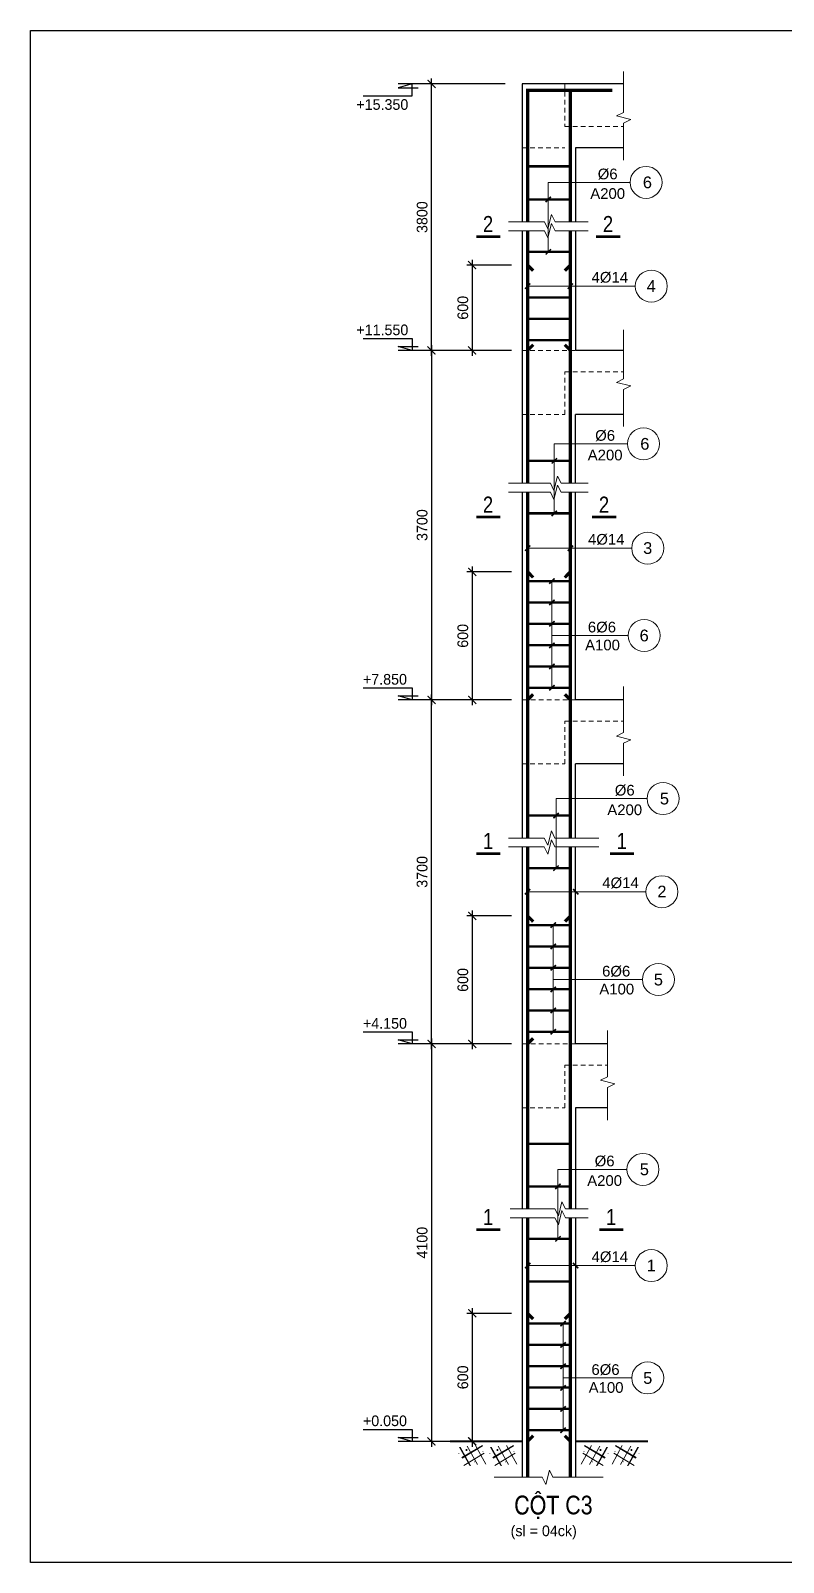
# Model space of a CAD drawing. Header units: millimetres. Extents: x -559287 to -299624, y 2351330 to 2655682.
# Drawn here: x -512829 to -498721, y 2557020 to 2585739 of the extents above; entities that cross this region are included whole.
import ezdxf
from ezdxf.enums import TextEntityAlignment as Align

# ---------------------------------------------------------------- set-up
doc = ezdxf.new("R2010")
doc.units = ezdxf.units.MM
doc.header["$LTSCALE"] = 10
doc.linetypes.add('HIDDEN', pattern=[0.3, 0.175, -0.125])
doc.linetypes.add('HIDDENX2', pattern=[0.75, 0.5, -0.25])
doc.layers.get('0').update_dxf_attribs({"lineweight": 20})
doc.layers.get('Defpoints').update_dxf_attribs({"lineweight": 20})
for name, color, linetype, lineweight in [('Dim', 251, 'Continuous', 15), ('Hatch', 137, 'Continuous', 5), ('Net khuat', 76, 'HIDDENX2', 15), ('Net manh', 8, 'Continuous', 13), ('Net thay', 4, 'Continuous', 25), ('Text', 54, 'Continuous', 25), ('Thep dai', 2, 'Continuous', 50), ('Thep doc', 140, 'Continuous', 60)]:
    doc.layers.add(name, color=color, linetype=linetype, lineweight=lineweight)
doc.layers.add('ththep', color=3, linetype='Continuous')
doc.styles.add('IN-NHO', font='VHELVEN.TTF', dxfattribs={"height": 200})
doc.styles.add('NGHIA5', font='arial_0.ttf', dxfattribs={"height": 180})
doc.styles.get("Standard").update_dxf_attribs({"font": 'nghia5.shx', "height": 200})
doc.styles.add('STYLE1-S1', font='VHARIALN.TTF')
doc.dimstyles.new('dim25', dxfattribs={"dimscale": 100, "dimtxt": 200, "dimasz": 1.5, "dimexe": 1, "dimexo": 2, "dimgap": 0.75, "dimtad": 1, "dimdec": 0, "dimlfac": 0.25, "dimzin": 0, "dimdsep": 46, "dimtxsty": 'Standard', "dimblk1": 'ARCHTICK', "dimblk2": 'ARCHTICK', "dimsah": 1, "dimcen": 0.09, "dimdle": 1, "dimclrd": 256, "dimclre": 256, "dimclrt": 54, "dimadec": 0, "dimazin": 0, "dimtfac": 1, "dimtdec": 0, "dimtofl": 0, "dimtmove": 2, "dimatfit": 3, "dimfxl": 0, "dimtolj": 1, "dimtzin": 0, "dimarcsym": 0})

# ---------------------------------------------------------------- blocks, each defined once
blk = doc.blocks.new('_ARCHTICK')
at = {"color": 0, "linetype": 'ByBlock', "const_width": 0.15}
blk.add_lwpolyline([(-0.5, -0.5), (0.5, 0.5)], dxfattribs=at)
blk = doc.blocks.new('*D881')
at = {"layer": 'Defpoints', "color": 0, "transparency": 16777216}
for p in [(-503614, 2566740), (-505316, 2559289), (-503734, 2559289)]:
    blk.add_point(p, dxfattribs=at)
at = {"layer": 'Dim', "lineweight": -2, "transparency": 16777216}
for p, q in [((-503814, 2566740), (-505416, 2566740)), ((-505316, 2566840), (-505316, 2559189)), ((-503934, 2559289), (-505416, 2559289))]:
    blk.add_line(p, q, dxfattribs=at)
at = {"layer": 'Dim', "lineweight": -2, "transparency": 16777216, "xscale": 150, "yscale": 150, "zscale": 150}
for p, rotation in [((-505316, 2566740), 90), ((-505316, 2559289), 270)]:
    blk.add_blockref('_ARCHTICK', p, dxfattribs=dict(at, rotation=rotation))
at = {"layer": 'Dim', "color": 54, "transparency": 16777216, "insert": (-505491, 2563014), "char_height": 200, "attachment_point": 5, "rotation": 90}
blk.add_mtext('\\A1;4100', dxfattribs=at)
blk = doc.blocks.new('*D882')
at = {"layer": 'Defpoints', "color": 0, "transparency": 16777216}
for p in [(-503614, 2561689), (-504553, 2559289), (-503858, 2559289)]:
    blk.add_point(p, dxfattribs=at)
at = {"layer": 'Dim', "lineweight": -2, "transparency": 16777216}
for p, q in [((-504553, 2561789), (-504553, 2559189)), ((-503814, 2561689), (-504653, 2561689)), ((-504058, 2559289), (-504653, 2559289))]:
    blk.add_line(p, q, dxfattribs=at)
at = {"layer": 'Dim', "lineweight": -2, "transparency": 16777216, "xscale": 150, "yscale": 150, "zscale": 150}
for p, rotation in [((-504553, 2561689), 90), ((-504553, 2559289), 270)]:
    blk.add_blockref('_ARCHTICK', p, dxfattribs=dict(at, rotation=rotation))
at = {"layer": 'Dim', "color": 54, "transparency": 16777216, "insert": (-504728, 2560489), "char_height": 200, "attachment_point": 5, "rotation": 90}
blk.add_mtext('\\A1;600', dxfattribs=at)
blk = doc.blocks.new('Dat')
for p, q in [((100, 50), (350, 500)), ((180, 495), (680, 195)), ((186, 507), (686, 207)), ((306, 36), (556, 486)), ((475, 11), (725, 461)), ((494, 15), (744, 465)), ((141, 317), (641, 17))]:
    blk.add_line(p, q)
for points, const_width in [([(561, 394, 1), (586, 394, 1)], 25), ([(166, 358, 1), (176, 358, 1)], 10), ([(376, 105, 1), (386, 105, 1)], 10), ([(754, 310, 1), (764, 310, 1)], 10)]:
    blk.add_lwpolyline(points, format="xyb", close=True, dxfattribs=dict(const_width=const_width))
blk = doc.blocks.new('A$C17747A8B')
blk.add_line((0, 0), (525, 0))
blk.add_lwpolyline([(1183, 225), (263, 225), (263, 0), (525, 75), (150, 75)])
at = {"layer": 'Text'}
blk.add_attdef('+3.900', (183, 286), '', height=180, dxfattribs=at)
blk = doc.blocks.new('*D883')
at = {"layer": 'Defpoints', "color": 0, "transparency": 16777216}
for p in [(-505316, 2573192), (-503614, 2573192), (-503614, 2566740)]:
    blk.add_point(p, dxfattribs=at)
at = {"layer": 'Dim', "lineweight": -2, "transparency": 16777216}
for p, q in [((-505316, 2566640), (-505316, 2573292)), ((-503814, 2573192), (-505416, 2573192)), ((-503814, 2566740), (-505416, 2566740))]:
    blk.add_line(p, q, dxfattribs=at)
at = {"layer": 'Dim', "lineweight": -2, "transparency": 16777216, "xscale": 150, "yscale": 150, "zscale": 150}
for p, rotation in [((-505316, 2573192), 90), ((-505316, 2566740), 270)]:
    blk.add_blockref('_ARCHTICK', p, dxfattribs=dict(at, rotation=rotation))
at = {"layer": 'Dim', "color": 54, "transparency": 16777216, "insert": (-505491, 2569966), "char_height": 200, "attachment_point": 5, "rotation": 90}
blk.add_mtext('\\A1;3700', dxfattribs=at)
blk = doc.blocks.new('*D884')
at = {"layer": 'Defpoints', "color": 0, "transparency": 16777216}
for p in [(-503614, 2579743), (-505316, 2573192), (-503614, 2573192)]:
    blk.add_point(p, dxfattribs=at)
at = {"layer": 'Dim', "lineweight": -2, "transparency": 16777216}
for p, q in [((-505316, 2579843), (-505316, 2573092)), ((-503814, 2579743), (-505416, 2579743)), ((-503814, 2573192), (-505416, 2573192))]:
    blk.add_line(p, q, dxfattribs=at)
at = {"layer": 'Dim', "lineweight": -2, "transparency": 16777216, "xscale": 150, "yscale": 150, "zscale": 150}
for p, rotation in [((-505316, 2579743), 90), ((-505316, 2573192), 270)]:
    blk.add_blockref('_ARCHTICK', p, dxfattribs=dict(at, rotation=rotation))
at = {"layer": 'Dim', "color": 54, "transparency": 16777216, "insert": (-505491, 2576468), "char_height": 200, "attachment_point": 5, "rotation": 90}
blk.add_mtext('\\A1;3700', dxfattribs=at)
blk = doc.blocks.new('*D885')
at = {"layer": 'Defpoints', "color": 0, "transparency": 16777216}
for p in [(-503614, 2569140), (-504553, 2566740), (-503614, 2566740)]:
    blk.add_point(p, dxfattribs=at)
at = {"layer": 'Dim', "lineweight": -2, "transparency": 16777216}
for p, q in [((-504553, 2569240), (-504553, 2566640)), ((-503814, 2569140), (-504653, 2569140)), ((-503814, 2566740), (-504653, 2566740))]:
    blk.add_line(p, q, dxfattribs=at)
at = {"layer": 'Dim', "lineweight": -2, "transparency": 16777216, "xscale": 150, "yscale": 150, "zscale": 150}
for p, rotation in [((-504553, 2569140), 90), ((-504553, 2566740), 270)]:
    blk.add_blockref('_ARCHTICK', p, dxfattribs=dict(at, rotation=rotation))
at = {"layer": 'Dim', "color": 54, "transparency": 16777216, "insert": (-504728, 2567940), "char_height": 200, "attachment_point": 5, "rotation": 90}
blk.add_mtext('\\A1;600', dxfattribs=at)
blk = doc.blocks.new('*D886')
at = {"layer": 'Defpoints', "color": 0, "transparency": 16777216}
for p in [(-503614, 2575592), (-504553, 2573192), (-503614, 2573192)]:
    blk.add_point(p, dxfattribs=at)
at = {"layer": 'Dim', "lineweight": -2, "transparency": 16777216}
for p, q in [((-503814, 2575592), (-504653, 2575592)), ((-504553, 2575692), (-504553, 2573092)), ((-503814, 2573192), (-504653, 2573192))]:
    blk.add_line(p, q, dxfattribs=at)
at = {"layer": 'Dim', "lineweight": -2, "transparency": 16777216, "xscale": 150, "yscale": 150, "zscale": 150}
for p, rotation in [((-504553, 2575592), 90), ((-504553, 2573192), 270)]:
    blk.add_blockref('_ARCHTICK', p, dxfattribs=dict(at, rotation=rotation))
at = {"layer": 'Dim', "color": 54, "transparency": 16777216, "insert": (-504728, 2574392), "char_height": 200, "attachment_point": 5, "rotation": 90}
blk.add_mtext('\\A1;600', dxfattribs=at)
blk = doc.blocks.new('*D887')
at = {"layer": 'Defpoints', "color": 0, "transparency": 16777216}
for p in [(-505316, 2584740), (-503734, 2584740), (-503614, 2579743)]:
    blk.add_point(p, dxfattribs=at)
at = {"layer": 'Dim', "lineweight": -2, "transparency": 16777216}
for p, q in [((-503934, 2584740), (-505416, 2584740)), ((-505316, 2579643), (-505316, 2584840)), ((-503814, 2579743), (-505416, 2579743))]:
    blk.add_line(p, q, dxfattribs=at)
at = {"layer": 'Dim', "lineweight": -2, "transparency": 16777216, "xscale": 150, "yscale": 150, "zscale": 150}
for p, rotation in [((-505316, 2584740), 90), ((-505316, 2579743), 270)]:
    blk.add_blockref('_ARCHTICK', p, dxfattribs=dict(at, rotation=rotation))
at = {"layer": 'Dim', "color": 54, "transparency": 16777216, "insert": (-505491, 2582242), "char_height": 200, "attachment_point": 5, "rotation": 90}
blk.add_mtext('\\A1;3800', dxfattribs=at)
blk = doc.blocks.new('*D888')
at = {"layer": 'Defpoints', "color": 0, "transparency": 16777216}
for p in [(-503614, 2581343), (-504553, 2579743), (-503858, 2579743)]:
    blk.add_point(p, dxfattribs=at)
at = {"layer": 'Dim', "lineweight": -2, "transparency": 16777216}
for p, q in [((-503814, 2581343), (-504653, 2581343)), ((-504553, 2581443), (-504553, 2579643)), ((-504058, 2579743), (-504653, 2579743))]:
    blk.add_line(p, q, dxfattribs=at)
at = {"layer": 'Dim', "lineweight": -2, "transparency": 16777216, "xscale": 150, "yscale": 150, "zscale": 150}
for p, rotation in [((-504553, 2581343), 90), ((-504553, 2579743), 270)]:
    blk.add_blockref('_ARCHTICK', p, dxfattribs=dict(at, rotation=rotation))
at = {"layer": 'Dim', "color": 54, "transparency": 16777216, "insert": (-504728, 2580543), "char_height": 200, "attachment_point": 5, "rotation": 90}
blk.add_mtext('\\A1;600', dxfattribs=at)

msp = doc.modelspace()

# ---------------------------------------------------------------- linework, layer by layer
at = {"layer": 'Hatch', "const_width": 36}
for points in [[(-503614, 2559288.6), (-504971.3, 2559288.6)], [(-502614, 2559288.6), (-501256.7, 2559288.6)]]:
    msp.add_lwpolyline(points, dxfattribs=at)
at = {"layer": 'Net khuat', "linetype": 'HIDDEN', "ltscale": 50}
for p, q in [((-502814.1, 2584739.7), (-502814.1, 2583939.7)), ((-502814.1, 2583939.7), (-501716.4, 2583939.7)), ((-503614.1, 2583539.7), (-502814.1, 2583539.7)), ((-503614.2, 2579743.4), (-502614.2, 2579743.4)), ((-502814.1, 2578543.4), (-502814.1, 2579343.4)), ((-502814.1, 2579343.4), (-501716.4, 2579343.4)), ((-503614.1, 2578543.4), (-502814.1, 2578543.4)), ((-502614, 2573191.8), (-503614, 2573191.8)), ((-502814.1, 2571991.8), (-502814.1, 2572791.8)), ((-502814.1, 2572791.8), (-501716.4, 2572791.8)), ((-503614.1, 2571991.8), (-502814.1, 2571991.8)), ((-502614, 2566740.2), (-503614, 2566740.2)), ((-502814.1, 2565540.2), (-502814.1, 2566340.2)), ((-502814.1, 2566340.2), (-502016.4, 2566340.2)), ((-503614.1, 2565540.2), (-502814.1, 2565540.2))]:
    msp.add_line(p, q, dxfattribs=at)
at = {"layer": 'Net manh'}
for p, q in [((-503057.9, 2575418.9), (-503057.9, 2573418.9)), ((-503034.3, 2568967.3), (-503034.3, 2566967.3)), ((-502850.7, 2561497.8), (-502850.7, 2559497.8))]:
    msp.add_line(p, q, dxfattribs=at)
for points in [[(-501716.4, 2584970.4), (-501716.4, 2584207), (-501850.5, 2584139.8), (-501582.3, 2584074.2), (-501716.4, 2584007), (-501716.4, 2583313.3)], [(-503127, 2581591), (-503127, 2582894.7), (-501595.1, 2582894.7)], [(-503873.9, 2582154.9), (-503200.6, 2582154.9), (-503133.4, 2582020.8), (-503067.9, 2582289), (-503000.6, 2582154.9), (-502381.3, 2582154.9)], [(-503873.9, 2581987.3), (-503200.6, 2581987.3), (-503133.4, 2581853.2), (-503067.9, 2582121.4), (-503000.6, 2581987.3), (-502381.3, 2581987.3)], [(-503514, 2580947.9), (-501496.2, 2580947.9)], [(-501716.4, 2580128.3), (-501716.4, 2579210.7), (-501850.5, 2579143.5), (-501582.3, 2579077.9), (-501716.4, 2579010.7), (-501716.4, 2578317)], [(-503014, 2576688.3), (-503014, 2577992), (-501643.1, 2577992)], [(-503873.9, 2577252.2), (-503087.7, 2577252.2), (-503020.4, 2577118.1), (-502954.9, 2577386.3), (-502887.7, 2577252.2), (-502381.3, 2577252.2)], [(-503873.9, 2577084.6), (-503087.7, 2577084.6), (-503020.4, 2576950.5), (-502954.9, 2577218.7), (-502887.7, 2577084.6), (-502381.3, 2577084.6)], [(-503514, 2576035), (-501563, 2576035)], [(-503057.9, 2574398.7), (-501630.9, 2574398.7)], [(-501716.4, 2573444.7), (-501716.4, 2572577.8), (-501850.5, 2572510.6), (-501582.3, 2572445.1), (-501716.4, 2572377.8), (-501716.4, 2571765.4)], [(-502982.5, 2570036.7), (-502982.5, 2571340.4), (-501275.8, 2571340.4)], [(-503873.9, 2570600.6), (-503202.7, 2570600.6), (-503135.5, 2570466.5), (-503069.9, 2570734.7), (-503002.7, 2570600.6), (-502181.3, 2570600.6)], [(-503873.9, 2570433), (-503202.7, 2570433), (-503135.5, 2570298.9), (-503069.9, 2570567.1), (-503002.7, 2570433), (-502181.3, 2570433)], [(-503514, 2569594.8), (-501296.2, 2569594.8)], [(-503034.3, 2567947.2), (-501364.1, 2567947.2)], [(-502016.4, 2566993.1), (-502016.4, 2566126.3), (-502150.5, 2566059.1), (-501882.3, 2565993.5), (-502016.4, 2565926.3), (-502016.4, 2565313.8)], [(-502946.9, 2563085.1), (-502946.9, 2564388.8), (-501652.2, 2564388.8)], [(-503839.6, 2563649), (-503004.9, 2563649), (-502937.6, 2563514.9), (-502872.1, 2563783.1), (-502804.9, 2563649), (-502381.3, 2563649)], [(-503839.6, 2563481.5), (-503004.9, 2563481.5), (-502937.6, 2563347.4), (-502872.1, 2563615.6), (-502804.9, 2563481.5), (-502381.3, 2563481.5)], [(-503514, 2562583.7), (-501496.2, 2562583.7)], [(-502850.7, 2560477.6), (-501564.1, 2560477.6)], [(-504142, 2558616.9), (-503238.8, 2558616.9), (-503171.6, 2558482.8), (-503106, 2558751), (-503038.8, 2558616.9), (-502099.6, 2558616.9)]]:
    msp.add_lwpolyline(points, dxfattribs=at)
at = {"layer": 'Net manh', "const_width": 30}
for points in [[(-503177, 2582525.5), (-503077, 2582625.5)], [(-503177, 2581541), (-503077, 2581641)], [(-503564, 2580897.9), (-503464, 2580997.9)], [(-502764, 2580897.9), (-502664, 2580997.9)], [(-503064, 2577622.8), (-502964, 2577722.8)], [(-503064, 2576638.3), (-502964, 2576738.3)], [(-503564, 2575985), (-503464, 2576085)], [(-502764, 2575985), (-502664, 2576085)], [(-503107.9, 2575368.9), (-503007.9, 2575468.9)], [(-503107.9, 2574968.9), (-503007.9, 2575068.9)], [(-503107.9, 2574568.9), (-503007.9, 2574668.9)], [(-503107.9, 2574163.6), (-503007.9, 2574263.6)], [(-503107.9, 2573768.9), (-503007.9, 2573868.9)], [(-503107.9, 2573368.9), (-503007.9, 2573468.9)], [(-503032.5, 2570971.2), (-502932.5, 2571071.2)], [(-503032.5, 2569986.7), (-502932.5, 2570086.7)], [(-503564, 2569544.8), (-503464, 2569644.8)], [(-502564, 2569544.8), (-502664, 2569644.8)], [(-503084.3, 2568917.3), (-502984.3, 2569017.3)], [(-503084.3, 2568517.3), (-502984.3, 2568617.3)], [(-503084.3, 2568117.3), (-502984.3, 2568217.3)], [(-503084.3, 2567712), (-502984.3, 2567812)], [(-503084.3, 2567317.3), (-502984.3, 2567417.3)], [(-503084.3, 2566917.3), (-502984.3, 2567017.3)], [(-502996.9, 2564019.6), (-502896.9, 2564119.6)], [(-502996.9, 2563035.1), (-502896.9, 2563135.1)], [(-503564, 2562533.7), (-503464, 2562633.7)], [(-502564, 2562533.7), (-502664, 2562633.7)], [(-502900.7, 2561447.8), (-502800.7, 2561547.8)], [(-502900.7, 2561047.8), (-502800.7, 2561147.8)], [(-502900.7, 2560647.8), (-502800.7, 2560747.8)], [(-502900.7, 2560242.5), (-502800.7, 2560342.5)], [(-502900.7, 2559847.8), (-502800.7, 2559947.8)], [(-502900.7, 2559447.8), (-502800.7, 2559547.8)]]:
    msp.add_lwpolyline(points, dxfattribs=at)
at = {"layer": 'Net manh'}
for centre in [(-501295.1, 2582894.7), (-501196.2, 2580947.9), (-501343.1, 2577992), (-501263, 2576035), (-501330.9, 2574398.7), (-500975.8, 2571340.4), (-500996.2, 2569594.8), (-501064.1, 2567947.2), (-501352.2, 2564388.8), (-501196.2, 2562583.7), (-501264.1, 2560477.6)]:
    msp.add_circle(centre, 300, dxfattribs=at)
at = {"layer": 'Net thay'}
for p, q in [((-503614, 2584739.7), (-503614, 2582154.9)), ((-502614, 2583539.7), (-502614, 2582154.9)), ((-503614, 2581987.3), (-503614, 2577252.2)), ((-502614, 2581987.3), (-502614, 2579743.4)), ((-502614, 2577252.2), (-502614, 2578543.4)), ((-503614, 2577084.6), (-503614, 2570600.6)), ((-502614, 2573191.8), (-502614, 2577084.6)), ((-502614, 2570600.6), (-502614, 2571991.8)), ((-503614, 2570433), (-503614, 2563649)), ((-502614, 2566740.2), (-502614, 2570433)), ((-502614, 2565540.2), (-502614, 2563649)), ((-503614, 2563481.5), (-503614, 2558616.9)), ((-502614, 2563481.5), (-502614, 2559288.6)), ((-502614, 2559288.6), (-502614, 2558616.9))]:
    msp.add_line(p, q, dxfattribs=at)
at = {"layer": 'Net thay', "ltscale": 10}
for p, q in [((-501716.4, 2584739.7), (-503614, 2584739.7)), ((-501716.4, 2583539.7), (-502614, 2583539.7)), ((-501716.4, 2579743.4), (-502614, 2579743.4)), ((-501716.4, 2578543.4), (-502614, 2578543.4)), ((-501716.4, 2573191.8), (-502614, 2573191.8)), ((-501716.4, 2571991.8), (-502614, 2571991.8)), ((-502016.4, 2566740.2), (-502614, 2566740.2)), ((-502016.4, 2565540.2), (-502614, 2565540.2))]:
    msp.add_line(p, q, dxfattribs=at)
at = {"layer": 'Text', "const_width": 50}
for points in [[(-504027.9, 2581878.9), (-504478.4, 2581878.9)], [(-501779.4, 2581878.9), (-502229.9, 2581878.9)], [(-504027.9, 2576618.2), (-504478.4, 2576618.2)], [(-501854.4, 2576618.2), (-502304.9, 2576618.2)], [(-504027.9, 2570311), (-504478.4, 2570311)], [(-501522, 2570311), (-501972.5, 2570311)], [(-504027.9, 2563260), (-504478.4, 2563260)], [(-501722, 2563260), (-502172.5, 2563260)]]:
    msp.add_lwpolyline(points, dxfattribs=at)
at = {"layer": 'Thep dai', "const_width": 45}
for points in [[(-502714, 2583195.5), (-503514, 2583195.5)], [(-502714, 2582575.5), (-503514, 2582575.5)], [(-502714, 2581591), (-503514, 2581591)], [(-502714, 2580737.8), (-503514, 2580737.8)], [(-502714, 2580337.8), (-503514, 2580337.8)], [(-502714, 2579937.8), (-503514, 2579937.8)], [(-502714, 2577672.8), (-503514, 2577672.8)], [(-502714, 2576688.3), (-503514, 2576688.3)], [(-502714, 2575418.9), (-503514, 2575418.9)], [(-502714, 2575018.9), (-503514, 2575018.9)], [(-502714, 2574618.9), (-503514, 2574618.9)], [(-502714, 2574218.9), (-503514, 2574218.9)], [(-502714, 2573818.9), (-503514, 2573818.9)], [(-502714, 2573418.9), (-503514, 2573418.9)], [(-502714, 2571021.2), (-503514, 2571021.2)], [(-502714, 2570036.7), (-503514, 2570036.7)], [(-502714, 2568967.3), (-503514, 2568967.3)], [(-502714, 2568567.3), (-503514, 2568567.3)], [(-502714, 2568167.3), (-503514, 2568167.3)], [(-502714, 2567767.3), (-503514, 2567767.3)], [(-502714, 2567367.3), (-503514, 2567367.3)], [(-502714, 2566967.3), (-503514, 2566967.3)], [(-502714, 2564869.6), (-503514, 2564869.6)], [(-502714, 2564069.6), (-503514, 2564069.6)], [(-502714, 2563085.1), (-503514, 2563085.1)], [(-502714, 2562285.1), (-503514, 2562285.1)], [(-502714, 2561497.8), (-503514, 2561497.8)], [(-502714, 2561097.8), (-503514, 2561097.8)], [(-502714, 2560697.8), (-503514, 2560697.8)], [(-502714, 2560297.8), (-503514, 2560297.8)], [(-502714, 2559897.8), (-503514, 2559897.8)], [(-502714, 2559497.8), (-503514, 2559497.8)]]:
    msp.add_lwpolyline(points, dxfattribs=at)
at = {"layer": 'Thep doc', "ltscale": 10, "const_width": 60}
for points in [[(-501924.8, 2584619.7), (-503514, 2584619.7), (-503514, 2582154.9)], [(-502714, 2584619.7), (-502714, 2582154.9)], [(-503514, 2581987.3), (-503514, 2577252.2)], [(-502714, 2581987.3), (-502714, 2579743.4), (-502714, 2578543.4), (-502714, 2577252.2)], [(-503514, 2581343.4), (-503410.4, 2581237.5)], [(-502714, 2581343.4), (-502817.5, 2581237.5)], [(-503514, 2579743.4), (-503410.4, 2579849.2)], [(-502714, 2579743.4), (-502817.5, 2579849.2)], [(-503514, 2577084.6), (-503514, 2570600.6)], [(-502714, 2577084.6), (-502714, 2573191.8), (-502714, 2571991.8), (-502714, 2570600.6)], [(-503514, 2575591.8), (-503410.4, 2575486)], [(-502714, 2575591.8), (-502817.5, 2575486)], [(-503514, 2573191.8), (-503410.4, 2573297.6)], [(-502714, 2573191.8), (-502817.5, 2573297.6)], [(-503514, 2570433), (-503514, 2563649)], [(-502714, 2570433), (-502714, 2563649)], [(-503514, 2569140.2), (-503410.4, 2569034.4)], [(-502714, 2569137.5), (-502814.9, 2569034.4)], [(-503514, 2566740.2), (-503410.4, 2566846)], [(-502711.3, 2566740.2), (-502714, 2566742.9)], [(-503514, 2563481.5), (-503514, 2558616.9)], [(-502714, 2563481.5), (-502714, 2558616.9)], [(-503514, 2561688.6), (-503410.4, 2561582.8)], [(-502714, 2561688.6), (-502817.5, 2561582.8)], [(-503514, 2559288.6), (-503410.4, 2559394.5)], [(-502714, 2559288.6), (-502817.5, 2559394.5)]]:
    msp.add_lwpolyline(points, dxfattribs=at)
at = {"layer": 'ththep'}
msp.add_lwpolyline([(-512829.2, 2585739.1), (-492251.7, 2585739.1), (-492251.7, 2557020.4), (-512829.2, 2557020.4)], close=True, dxfattribs=at)

# ---------------------------------------------------------------- block references
at = {"layer": 'Hatch', "yscale": 0.7680000001564622, "zscale": 0.7680000000000001}
for p, xscale in [((-504219.7, 2558824.7), -0.7680000000400469), ((-503638.9, 2558824.7), -0.7680000000400469), ((-502589.1, 2558824.7), 0.7680000000400469), ((-502008.2, 2558824.7), 0.7680000000400469)]:
    msp.add_blockref('Dat', p, dxfattribs=dict(at, xscale=xscale))
at = {"layer": 'Net thay'}
ref = msp.add_blockref('A$C17747A8B', (-505415.7, 2584739.7), dxfattribs=dict(at, rotation=180))
ref.add_attrib('+3.900', '+15.350', (-506724.5, 2584254.2), dxfattribs={"layer": 'Text', "height": 200})
ref = msp.add_blockref('A$C17747A8B', (-505415.7, 2579743.4), dxfattribs=dict(at, xscale=-1))
ref.add_attrib('+3.900', '+11.550', (-506724.5, 2580028.9), dxfattribs={"layer": 'Text', "height": 200})
ref = msp.add_blockref('A$C17747A8B', (-505415.7, 2573191.8), dxfattribs=dict(at, xscale=-1))
ref.add_attrib('+3.900', '+7.850', (-506601.4, 2573477.3), dxfattribs={"layer": 'Text', "height": 200})
ref = msp.add_blockref('A$C17747A8B', (-505415.7, 2566740.2), dxfattribs=dict(at, xscale=-1))
ref.add_attrib('+3.900', '+4.150', (-506601.4, 2567025.7), dxfattribs={"layer": 'Text', "height": 200})
ref = msp.add_blockref('A$C17747A8B', (-505415.7, 2559288.6), dxfattribs=dict(at, xscale=-1))
ref.add_attrib('+3.900', '+0.050', (-506601.4, 2559574.1), dxfattribs={"layer": 'Text', "height": 200})

# ---------------------------------------------------------------- texts
at = {"layer": 'Text', "ltscale": 3, "style": 'NGHIA5'}
for s, p in [('%%C6', (-502013.9, 2582952)), ('A200', (-502013.9, 2582584.7)), ('4%%C14', (-501973.8, 2581014.9)), ('%%C6', (-502061.9, 2578049.3)), ('A200', (-502061.9, 2577682)), ('4%%C14', (-502040.6, 2576102)), ('6%%C6', (-502121.3, 2574456.1)), ('A100', (-502110.8, 2574120.4)), ('%%C6', (-501694.5, 2571397.7)), ('A200', (-501694.5, 2571030.5)), ('4%%C14', (-501773.8, 2569661.8)), ('6%%C6', (-501854.5, 2568004.5)), ('A100', (-501844, 2567668.9)), ('%%C6', (-502071, 2564446.2)), ('A200', (-502071, 2564078.9)), ('4%%C14', (-501973.8, 2562650.8)), ('6%%C6', (-502054.5, 2560535)), ('A100', (-502044, 2560199.3))]:
    msp.add_text(s, height=200, dxfattribs=at).set_placement(p, align=Align.CENTER)
at = {"layer": 'Text'}
for s, height, style, p in [('6', 220, 'IN-NHO', (-501269.3, 2582894.7)), ('2', 300, 'STYLE1-S1', (-504256.2, 2582113.2)), ('2', 300, 'STYLE1-S1', (-502007.7, 2582113.2)), ('4', 220, 'IN-NHO', (-501197.3, 2580950.7)), ('6', 220, 'IN-NHO', (-501317.3, 2577992)), ('2', 300, 'STYLE1-S1', (-504256.2, 2576852.6)), ('2', 300, 'STYLE1-S1', (-502082.7, 2576852.6)), ('3', 220, 'IN-NHO', (-501264.1, 2576037.8)), ('6', 220, 'IN-NHO', (-501330.1, 2574398.7)), ('5', 220, 'IN-NHO', (-500950, 2571340.4)), ('1', 300, 'STYLE1-S1', (-504256.2, 2570545.4)), ('1', 300, 'STYLE1-S1', (-501750.3, 2570545.4)), ('2', 220, 'IN-NHO', (-500997.3, 2569597.6)), ('5', 220, 'IN-NHO', (-501063.3, 2567947.2)), ('5', 220, 'IN-NHO', (-501326.4, 2564388.8)), ('1', 300, 'STYLE1-S1', (-504256.2, 2563494.3)), ('1', 300, 'STYLE1-S1', (-501950.3, 2563494.3)), ('1', 220, 'IN-NHO', (-501197.3, 2562586.6)), ('5', 220, 'IN-NHO', (-501263.3, 2560477.6))]:
    msp.add_text(s, height=height, dxfattribs=dict(at, style=style)).set_placement(p, align=Align.MIDDLE_CENTER)
at = {"layer": 'Text', "style": 'STYLE1-S1'}
msp.add_text('CéT c3', height=350, dxfattribs=at).set_placement((-503763.8, 2557920.4, -38136.3))
at = {"layer": 'Text'}
msp.add_text('(sl = 04ck)', height=200, dxfattribs=at).set_placement((-503833.3, 2557511.4, -38136.3))

# ---------------------------------------------------------------- dimensions: what is measured, and where the dimension line sits
at = {"layer": 'Dim'}
for base, p1, p2, angle, text, picture, middle in [((-505315.7, 2584739.7), (-503614, 2579743.4), (-503733.8, 2584739.7), 270, '3800', '*D887', (-505490.7, 2582241.5)), ((-504553.1, 2579743.4), (-503614, 2581343.4), (-503858.3, 2579743.4), 90, '600', '*D888', (-504728.1, 2580543.4)), ((-505315.7, 2573191.8), (-503614, 2579743.4), (-503614, 2573191.8), 90, '3700', '*D884', (-505490.7, 2576467.6)), ((-505315.7, 2573191.8), (-503614, 2566740.2), (-503614, 2573191.8), 270, '3700', '*D883', (-505490.7, 2569966)), ((-505315.7, 2559288.6), (-503614, 2566740.2), (-503733.8, 2559288.6), 90, '4100', '*D881', (-505490.7, 2563014.4))]:
    dim = msp.add_linear_dim(base=base, p1=p1, p2=p2, angle=angle, text=text, dimstyle='dim25', dxfattribs=at)
    dim.commit()
    dim.dimension.update_dxf_attribs({"geometry": picture, "text_midpoint": middle})
for base, p1, p2, picture, middle in [((-504553.1, 2573191.8), (-503614, 2575591.8), (-503614, 2573191.8), '*D886', (-504728.1, 2574391.8)), ((-504553.1, 2566740.2), (-503614, 2569140.2), (-503614, 2566740.2), '*D885', (-504728.1, 2567940.2)), ((-504553.1, 2559288.6), (-503614, 2561688.6), (-503858.3, 2559288.6), '*D882', (-504728.1, 2560488.6))]:
    dim = msp.add_linear_dim(base=base, p1=p1, p2=p2, angle=90, dimstyle='dim25', dxfattribs=at)
    dim.commit()
    dim.dimension.update_dxf_attribs({"geometry": picture, "text_midpoint": middle})

doc.saveas('drawing.dxf')
